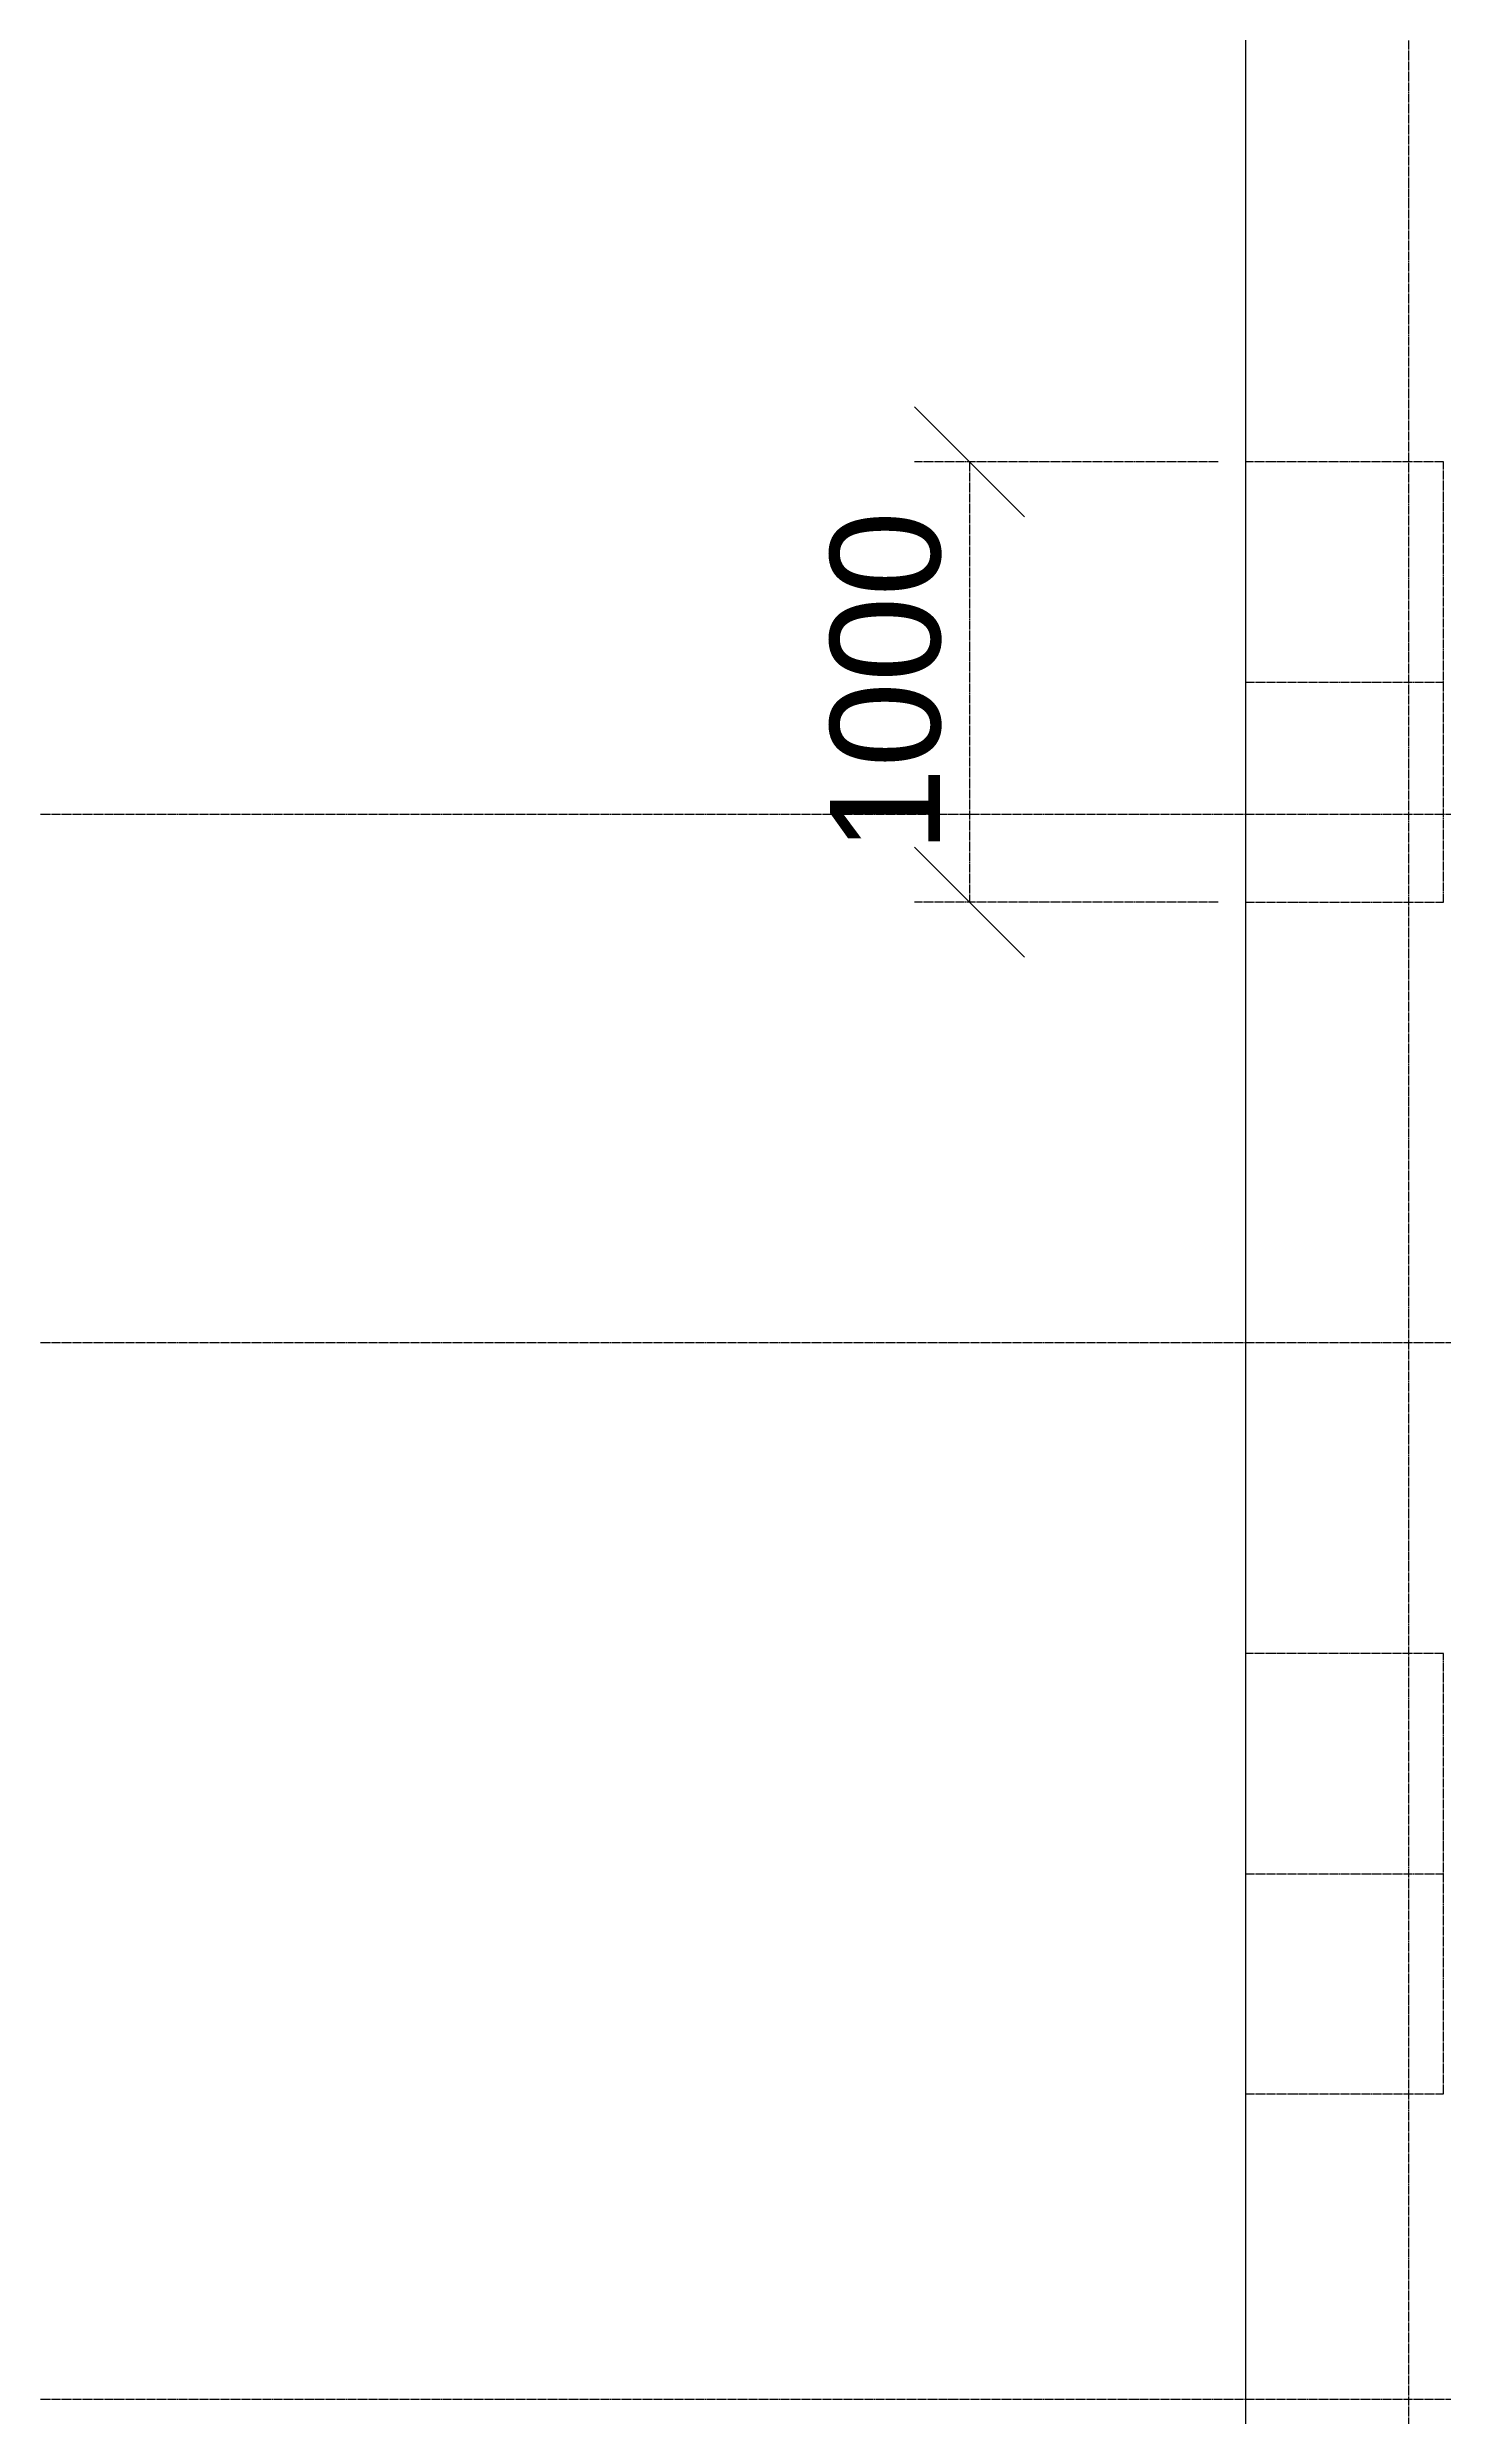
# Model space of a CAD drawing. Header units: millimetres. Extents: x -10810 to 173005, y -5940 to 37270.
# Drawn here: x 564 to 3737, y 23657 to 29038 of the extents above; entities that cross this region are included whole.
import ezdxf

# ---------------------------------------------------------------- set-up
doc = ezdxf.new("R2010")
doc.units = ezdxf.units.MM
doc.linetypes.add('Штрих-пунктир', pattern=[24, 20, -1.5, 1, -1.5])
for name, color, linetype in [('Окна', 130, 'Continuous'), ('Оси 2', 240, 'Continuous'), ('Стены', 40, 'Continuous')]:
    doc.layers.add(name, color=color, linetype=linetype)
doc.styles.get("Standard").update_dxf_attribs({"font": 'arial.ttf'})
doc.dimstyles.new('ISO-25', dxfattribs={"dimtxt": 2.5, "dimasz": 2.5, "dimexe": 1.25, "dimexo": 0.625, "dimtad": 1, "dimtxsty": 'Standard', "dimblk": 'OBLIQUE', "dimcen": 2.5, "dimadec": 0, "dimazin": 0, "dimtfac": 1, "dimtmove": 0, "dimatfit": 3, "dimfxl": 1, "dimarcsym": 0})

# ---------------------------------------------------------------- blocks, each defined once
blk = doc.blocks.new('A$C6694a1ab')
at = {"layer": 'Окна', "linetype": 'Штрих-пунктир'}
for p, q in [((450, 1000), (0, 1000)), ((0, 1000), (0, 0)), ((450, 0), (450, 1000)), ((0, 0), (450, 0))]:
    blk.add_line(p, q, dxfattribs=at)
blk = doc.blocks.new('A$Cbfb9f4bf')
at = {"layer": 'Окна', "linetype": 'Штрих-пунктир'}
blk.add_line((0, 500), (450.6, 500), dxfattribs=at)
blk.add_blockref('A$C6694a1ab', (0.6, 0), dxfattribs=at)
blk = doc.blocks.new('_Oblique')
at = {"color": 0, "linetype": 'ByBlock', "lineweight": -2}
blk.add_line((-0.5, -0.5), (0.5, 0.5), dxfattribs=at)
blk = doc.blocks.new('*D1568')
at = {"layer": 'Defpoints', "color": 0, "linetype": 'Штрих-пунктир'}
for p in [(3287.3, 28096.8), (2660, 27096.8), (3287.3, 27096.8)]:
    blk.add_point(p, dxfattribs=at)
at = {"layer": 'Окна', "color": 0, "linetype": 'Штрих-пунктир', "lineweight": -2, "transparency": 16777216}
for p, q in [((3224.8, 28096.8), (2535, 28096.8)), ((2660, 28096.8), (2660, 27096.8)), ((3224.8, 27096.8), (2535, 27096.8))]:
    blk.add_line(p, q, dxfattribs=at)
at = {"layer": 'Окна', "color": 0, "linetype": 'Штрих-пунктир', "lineweight": -2, "transparency": 16777216, "xscale": 250, "yscale": 250, "zscale": 250}
for p, rotation in [((2660, 28096.8), 90), ((2660, 27096.8), 270)]:
    blk.add_blockref('_Oblique', p, dxfattribs=dict(at, rotation=rotation))
at = {"layer": 'Окна', "color": 0, "linetype": 'Штрих-пунктир', "transparency": 16777216, "insert": (2469.9, 27596.8), "char_height": 250, "attachment_point": 5, "rotation": 90}
blk.add_mtext('1000', dxfattribs=at)

msp = doc.modelspace()

# ---------------------------------------------------------------- linework, layer by layer
at = {"layer": 'Оси 2', "linetype": 'Штрих-пунктир'}
for p, q in [((3657.304, 35270), (3657.304, -3940)), ((-8810, 27296.76), (33080, 27296.76)), ((-8810, 26096.76), (33080, 26096.76)), ((-8810, 23696.76), (33080, 23696.76))]:
    msp.add_line(p, q, dxfattribs=at)
at = {"layer": 'Стены', "linetype": 'Continuous'}
msp.add_lwpolyline([(3287.304, 29446.76), (3287.304, 23406.76)], dxfattribs=at)

# ---------------------------------------------------------------- block references
at = {"layer": 'Окна', "linetype": 'Штрих-пунктир'}
for p in [(3286.728, 27096.76), (3286.728, 24389.989)]:
    msp.add_blockref('A$Cbfb9f4bf', p, dxfattribs=at)

# ---------------------------------------------------------------- dimensions: what is measured, and where the dimension line sits
dim = msp.add_linear_dim(base=(2660, 27096.76), p1=(3287.304, 28096.76), p2=(3287.304, 27096.76), angle=90, dimstyle='ISO-25', dxfattribs=at)
dim.commit()
dim.dimension.update_dxf_attribs({"geometry": '*D1568', "text_midpoint": (2469.857, 27596.76)})

doc.saveas('drawing.dxf')
